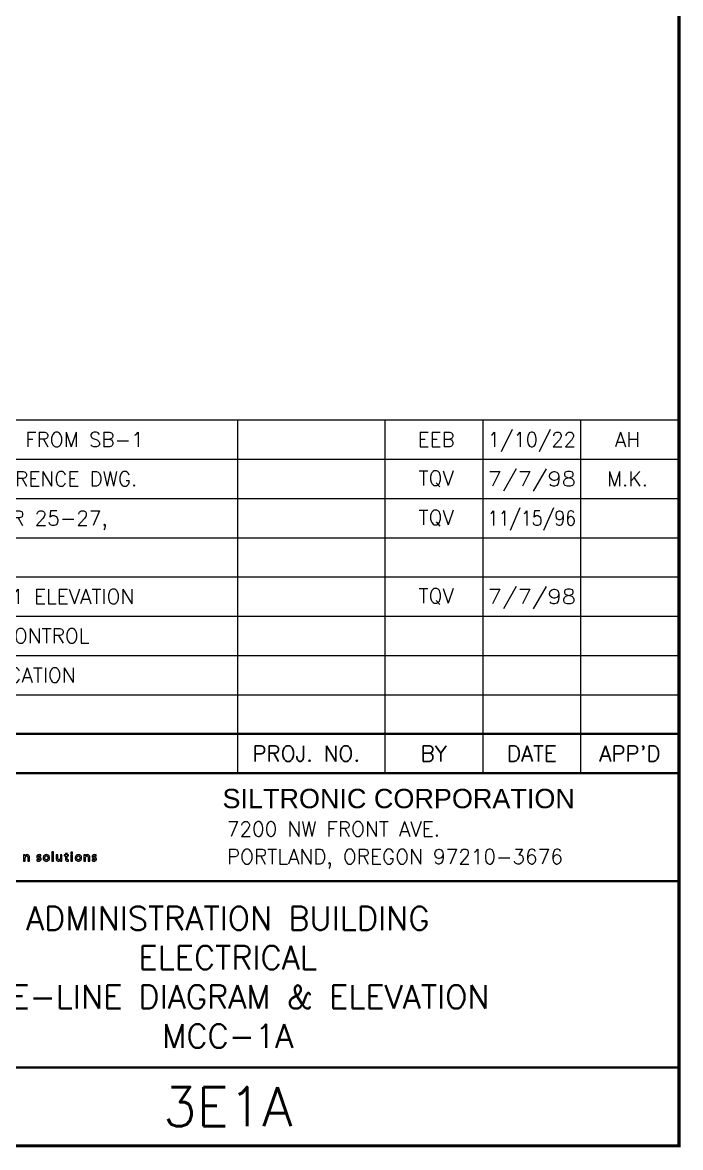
# Model space of a CAD drawing. Extents: x 0 to 39.8, y 0 to 28.7.
# Drawn here: x 35.57 to 39.76, y -0.01 to 7.16 of the extents above; entities that cross this region are included whole.
import ezdxf
from ezdxf.enums import TextEntityAlignment as Align

# ---------------------------------------------------------------- set-up
doc = ezdxf.new("R2010")
doc.units = 0
doc.header["$LTSCALE"] = 0.25
doc.header["$MEASUREMENT"] = 0
doc.layers.get('0').update_dxf_attribs({"linetype": 'CONTINUOUS'})
doc.layers.add('TTL', color=7, linetype='CONTINUOUS')
doc.styles.add('LOGO', font='arial.ttf')
doc.styles.get("Standard").update_dxf_attribs({"font": 'SIMPLEX.SHX'})
doc.styles.add('STDTEXT', font='SIMPLEX')
doc.styles.add('SUBTITLE', font='simplex.shx')
doc.styles.add('TITLE', font='simplex.shx')

# ---------------------------------------------------------------- blocks, each defined once
blk = doc.blocks.new('REVBLK')
at = {"layer": 'TTL', "color": 1}
for p, q in [((0, 0.25), (7.75, 0.25)), ((0.5, 0.25), (0.5, 0)), ((5.875, 0.25), (5.875, 0)), ((6.5, 0.25), (6.5, 0)), ((7.125, 0), (7.125, 0.25))]:
    blk.add_line(p, q, dxfattribs=at)
at = {"layer": 'TTL', "color": 4}
for p, q in [((0, 0), (0, 0.25)), ((7.75, 0), (7.75, 0.25))]:
    blk.add_line(p, q, dxfattribs=at)
at = {"layer": 'TTL', "color": 1}
blk.add_lwpolyline([(4.9375, 0.25), (4.9375, 0)], dxfattribs=at)
at = {"layer": 'TTL', "style": 'STDTEXT'}
blk.add_attdef('REV', text='', height=0.09375, dxfattribs=at).set_placement((0.25, 0.125), align=Align.MIDDLE_CENTER)
for tag, p in [('DESC', (0.5625, 0.125)), ('PROJ.NO', (5, 0.125))]:
    blk.add_attdef(tag, text='', height=0.09375, dxfattribs=at).set_placement(p, align=Align.MIDDLE_LEFT)
for tag, p in [('REVBY', (6.203125, 0.125)), ('REVAPP', (7.421875, 0.125))]:
    blk.add_attdef(tag, text='', height=0.09375, dxfattribs=at).set_placement(p, align=Align.MIDDLE)
at = {"layer": 'TTL', "style": 'STDTEXT', "width": 1.067797}
blk.add_attdef('REVDATE', text='', height=0.09375, dxfattribs=at).set_placement((6.53125, 0.078125), (7.09375, 0.078125), align=Align.FIT)
blk = doc.blocks.new('Ttl-fdd')
at = {"color": 142}
for points in [[(3.5743, -0.8099), (3.5848, -0.8099), (3.5848, -0.7906), (3.5848, -0.7906), (3.5853, -0.7861), (3.5858, -0.7841), (3.5863, -0.7821), (3.5878, -0.7801), (3.5892, -0.7786), (3.5912, -0.7776), (3.5937, -0.7771), (3.5937, -0.7771), (3.5962, -0.7776), (3.5977, -0.7781), (3.5987, -0.7796), (3.5997, -0.7811), (3.6002, -0.7846), (3.6007, -0.7886), (3.6007, -0.8099), (3.6106, -0.8099), (3.6106, -0.7846), (3.6106, -0.7846), (3.6106, -0.7816), (3.6101, -0.7786), (3.6091, -0.7761), (3.6076, -0.7737), (3.6056, -0.7717), (3.6031, -0.7707), (3.6007, -0.7697), (3.5972, -0.7692), (3.5972, -0.7692), (3.5937, -0.7697), (3.5902, -0.7707), (3.5873, -0.7727), (3.5843, -0.7757), (3.5843, -0.7757), (3.5843, -0.7702), (3.5743, -0.7702), (3.5743, -0.8099), (3.5743, -0.8099)], [(3.6836, -0.7707), (3.6836, -0.7707), (3.6787, -0.7697), (3.6727, -0.7692), (3.6727, -0.7692), (3.6697, -0.7697), (3.6667, -0.7702), (3.6642, -0.7712), (3.6618, -0.7722), (3.6598, -0.7742), (3.6583, -0.7761), (3.6573, -0.7786), (3.6573, -0.7816), (3.6573, -0.7816), (3.6573, -0.7841), (3.6578, -0.7861), (3.6588, -0.7876), (3.6598, -0.7891), (3.6628, -0.7911), (3.6662, -0.7925), (3.6692, -0.7935), (3.6722, -0.7945), (3.6732, -0.795), (3.6742, -0.796), (3.6747, -0.797), (3.6752, -0.7985), (3.6752, -0.7985), (3.6747, -0.7995), (3.6742, -0.8005), (3.6727, -0.802), (3.6702, -0.803), (3.6682, -0.803), (3.6682, -0.803), (3.6657, -0.803), (3.6633, -0.8025), (3.6583, -0.8005), (3.6578, -0.8089), (3.6578, -0.8089), (3.6633, -0.8099), (3.6692, -0.8104), (3.6692, -0.8104), (3.6722, -0.8104), (3.6752, -0.8099), (3.6782, -0.8089), (3.6806, -0.8074), (3.6826, -0.806), (3.6841, -0.8035), (3.6856, -0.801), (3.6856, -0.7975), (3.6856, -0.7975), (3.6856, -0.795), (3.6851, -0.793), (3.6841, -0.7915), (3.6831, -0.7901), (3.6801, -0.7881), (3.6767, -0.7866), (3.6707, -0.7846), (3.6687, -0.7831), (3.6682, -0.7821), (3.6677, -0.7811), (3.6677, -0.7811), (3.6682, -0.7801), (3.6687, -0.7791), (3.6697, -0.7776), (3.6717, -0.7771), (3.6742, -0.7766), (3.6742, -0.7766), (3.6787, -0.7771), (3.6831, -0.7786), (3.6836, -0.7707), (3.6836, -0.7707)], [(3.698, -0.7901), (3.698, -0.7901), (3.6985, -0.7945), (3.6995, -0.798), (3.7015, -0.8015), (3.7035, -0.8045), (3.7065, -0.8069), (3.7099, -0.8089), (3.7144, -0.8104), (3.7189, -0.8104), (3.7189, -0.8104), (3.7234, -0.8104), (3.7278, -0.8089), (3.7313, -0.8069), (3.7343, -0.8045), (3.7363, -0.8015), (3.7383, -0.798), (3.7393, -0.7945), (3.7398, -0.7901), (3.7398, -0.7901), (3.7393, -0.7856), (3.7378, -0.7816), (3.7363, -0.7776), (3.7338, -0.7747), (3.7303, -0.7727), (3.7268, -0.7707), (3.7229, -0.7697), (3.7189, -0.7692), (3.7189, -0.7692), (3.7144, -0.7697), (3.7109, -0.7707), (3.707, -0.7727), (3.704, -0.7747), (3.7015, -0.7776), (3.7, -0.7816), (3.6985, -0.7856), (3.698, -0.7901), (3.698, -0.7901), (3.698, -0.7901)], [(3.709, -0.7891), (3.709, -0.7891), (3.709, -0.7866), (3.7094, -0.7846), (3.7104, -0.7826), (3.7114, -0.7811), (3.7129, -0.7796), (3.7144, -0.7781), (3.7164, -0.7776), (3.7189, -0.7771), (3.7189, -0.7771), (3.7214, -0.7776), (3.7234, -0.7781), (3.7248, -0.7796), (3.7263, -0.7811), (3.7273, -0.7826), (3.7283, -0.7846), (3.7288, -0.7866), (3.7288, -0.7891), (3.7288, -0.7891), (3.7283, -0.794), (3.7278, -0.796), (3.7268, -0.7985), (3.7253, -0.8), (3.7239, -0.8015), (3.7214, -0.8025), (3.7189, -0.8025), (3.7189, -0.8025), (3.7164, -0.8025), (3.7139, -0.8015), (3.7124, -0.8), (3.7109, -0.7985), (3.7099, -0.796), (3.7094, -0.794), (3.709, -0.7891), (3.709, -0.7891), (3.709, -0.7891)], [(3.7542, -0.8099), (3.7641, -0.8099), (3.7641, -0.7523), (3.7542, -0.7523), (3.7542, -0.8099), (3.7542, -0.8099)], [(3.8182, -0.7702), (3.8083, -0.7702), (3.8083, -0.7896), (3.8083, -0.7896), (3.8078, -0.7935), (3.8073, -0.796), (3.8063, -0.798), (3.8053, -0.8), (3.8038, -0.8015), (3.8018, -0.8025), (3.7989, -0.8025), (3.7989, -0.8025), (3.7969, -0.8025), (3.7954, -0.8015), (3.7939, -0.8005), (3.7934, -0.799), (3.7924, -0.795), (3.7924, -0.7911), (3.7924, -0.7702), (3.782, -0.7702), (3.782, -0.795), (3.782, -0.795), (3.7825, -0.7985), (3.783, -0.8015), (3.784, -0.804), (3.7855, -0.806), (3.7874, -0.8079), (3.7894, -0.8094), (3.7924, -0.8104), (3.7954, -0.8104), (3.7954, -0.8104), (3.7994, -0.8099), (3.8028, -0.8089), (3.8058, -0.8069), (3.8083, -0.8045), (3.8088, -0.8045), (3.8088, -0.8099), (3.8182, -0.8099), (3.8182, -0.7702), (3.8182, -0.7702)], [(3.8401, -0.798), (3.8401, -0.798), (3.8406, -0.8005), (3.8411, -0.803), (3.8421, -0.8055), (3.8436, -0.8069), (3.8451, -0.8084), (3.847, -0.8099), (3.85, -0.8104), (3.8525, -0.8104), (3.8525, -0.8104), (3.857, -0.8104), (3.8605, -0.8099), (3.86, -0.8015), (3.86, -0.8015), (3.858, -0.8025), (3.855, -0.8025), (3.855, -0.8025), (3.854, -0.8025), (3.853, -0.802), (3.8515, -0.8005), (3.8505, -0.7985), (3.8505, -0.796), (3.8505, -0.7776), (3.8595, -0.7776), (3.8595, -0.7702), (3.8505, -0.7702), (3.8505, -0.7593), (3.8401, -0.7622), (3.8401, -0.7702), (3.8326, -0.7702), (3.8326, -0.7776), (3.8401, -0.7776), (3.8401, -0.798), (3.8401, -0.798)], [(3.8754, -0.7632), (3.8858, -0.7632), (3.8858, -0.7533), (3.8754, -0.7533), (3.8754, -0.7632), (3.8754, -0.7632)], [(3.8754, -0.8099), (3.8858, -0.8099), (3.8858, -0.7702), (3.8754, -0.7702), (3.8754, -0.8099), (3.8754, -0.8099)], [(3.9027, -0.7901), (3.9027, -0.7901), (3.9027, -0.7945), (3.9037, -0.798), (3.9057, -0.8015), (3.9076, -0.8045), (3.9106, -0.8069), (3.9146, -0.8089), (3.9186, -0.8104), (3.923, -0.8104), (3.923, -0.8104), (3.9275, -0.8104), (3.932, -0.8089), (3.9355, -0.8069), (3.9384, -0.8045), (3.9404, -0.8015), (3.9424, -0.798), (3.9434, -0.7945), (3.9439, -0.7901), (3.9439, -0.7901), (3.9434, -0.7856), (3.9424, -0.7816), (3.9404, -0.7776), (3.9379, -0.7747), (3.935, -0.7727), (3.9315, -0.7707), (3.9275, -0.7697), (3.923, -0.7692), (3.923, -0.7692), (3.9191, -0.7697), (3.9151, -0.7707), (3.9116, -0.7727), (3.9086, -0.7747), (3.9062, -0.7776), (3.9042, -0.7816), (3.9027, -0.7856), (3.9027, -0.7901), (3.9027, -0.7901), (3.9027, -0.7901)], [(3.9131, -0.7891), (3.9131, -0.7891), (3.9131, -0.7866), (3.9136, -0.7846), (3.9146, -0.7826), (3.9156, -0.7811), (3.9171, -0.7796), (3.9186, -0.7781), (3.9206, -0.7776), (3.923, -0.7771), (3.923, -0.7771), (3.9255, -0.7776), (3.9275, -0.7781), (3.929, -0.7796), (3.9305, -0.7811), (3.9315, -0.7826), (3.9325, -0.7846), (3.933, -0.7866), (3.933, -0.7891), (3.933, -0.7891), (3.9325, -0.794), (3.932, -0.796), (3.931, -0.7985), (3.9295, -0.8), (3.928, -0.8015), (3.9255, -0.8025), (3.923, -0.8025), (3.923, -0.8025), (3.9206, -0.8025), (3.9181, -0.8015), (3.9166, -0.8), (3.9151, -0.7985), (3.9141, -0.796), (3.9136, -0.794), (3.9131, -0.7891), (3.9131, -0.7891), (3.9131, -0.7891)], [(3.9588, -0.8099), (3.9692, -0.8099), (3.9692, -0.7906), (3.9692, -0.7906), (3.9692, -0.7861), (3.9702, -0.7841), (3.9707, -0.7821), (3.9722, -0.7801), (3.9737, -0.7786), (3.9757, -0.7776), (3.9782, -0.7771), (3.9782, -0.7771), (3.9802, -0.7776), (3.9822, -0.7781), (3.9832, -0.7796), (3.9841, -0.7811), (3.9846, -0.7846), (3.9846, -0.7886), (3.9846, -0.8099), (3.9951, -0.8099), (3.9951, -0.7846), (3.9951, -0.7846), (3.9951, -0.7816), (3.9941, -0.7786), (3.9931, -0.7761), (3.9921, -0.7737), (3.9901, -0.7717), (3.9876, -0.7707), (3.9851, -0.7697), (3.9817, -0.7692), (3.9817, -0.7692), (3.9777, -0.7697), (3.9742, -0.7707), (3.9712, -0.7727), (3.9687, -0.7757), (3.9687, -0.7757), (3.9687, -0.7702), (3.9588, -0.7702), (3.9588, -0.8099), (3.9588, -0.8099)], [(4.0368, -0.7707), (4.0368, -0.7707), (4.0318, -0.7697), (4.0254, -0.7692), (4.0254, -0.7692), (4.0224, -0.7697), (4.0199, -0.7702), (4.0174, -0.7712), (4.0149, -0.7722), (4.013, -0.7742), (4.0115, -0.7761), (4.0105, -0.7786), (4.01, -0.7816), (4.01, -0.7816), (4.0105, -0.7841), (4.011, -0.7861), (4.012, -0.7876), (4.013, -0.7891), (4.0159, -0.7911), (4.0189, -0.7925), (4.0224, -0.7935), (4.0254, -0.7945), (4.0264, -0.795), (4.0274, -0.796), (4.0279, -0.797), (4.0279, -0.7985), (4.0279, -0.7985), (4.0279, -0.7995), (4.0274, -0.8005), (4.0254, -0.802), (4.0234, -0.803), (4.0214, -0.803), (4.0214, -0.803), (4.0184, -0.803), (4.0159, -0.8025), (4.011, -0.8005), (4.0105, -0.8089), (4.0105, -0.8089), (4.0164, -0.8099), (4.0224, -0.8104), (4.0224, -0.8104), (4.0254, -0.8104), (4.0284, -0.8099), (4.0308, -0.8089), (4.0338, -0.8074), (4.0358, -0.806), (4.0373, -0.8035), (4.0383, -0.801), (4.0388, -0.7975), (4.0388, -0.7975), (4.0383, -0.795), (4.0378, -0.793), (4.0373, -0.7915), (4.0358, -0.7901), (4.0328, -0.7881), (4.0298, -0.7866), (4.0239, -0.7846), (4.0214, -0.7831), (4.0209, -0.7821), (4.0209, -0.7811), (4.0209, -0.7811), (4.0209, -0.7801), (4.0214, -0.7791), (4.0229, -0.7776), (4.0249, -0.7771), (4.0269, -0.7766), (4.0269, -0.7766), (4.0318, -0.7771), (4.0363, -0.7786), (4.0368, -0.7707), (4.0368, -0.7707)]]:
    blk.add_lwpolyline(points, dxfattribs=at)
at = {"layer": 'TTL', "color": 1}
for p, q in [((0, 0.25), (7.75, 0.25)), ((4.9375, 0.25), (4.9375, -0.25)), ((5.875, 0.25), (5.875, -0.25)), ((6.5, 0.25), (6.5, -0.25)), ((7.125, -0.25), (7.125, 0.25))]:
    blk.add_line(p, q, dxfattribs=at)
at = {"layer": 'TTL', "color": 4}
for points, const_width in [([(-32, -2.625), (-32, 26.025), (7.75, 26.025), (7.75, -2.625), (-32, -2.625)], 0.02), ([(7.75, -0.25), (0, -0.25)], 0.015), ([(2, -0.9375), (7.75, -0.9375)], 0.015), ([(2, -2.125), (7.75, -2.125)], 0.015)]:
    blk.add_lwpolyline(points, dxfattribs=dict(at, const_width=const_width))
at = {"layer": 'TTL', "color": 3, "const_width": 0.015}
blk.add_lwpolyline([(7.75, 0), (0, 0)], dxfattribs=at)
at = {"style": 'LOGO'}
blk.add_text('SILTRONIC CORPORATION', height=0.123121, dxfattribs=at).set_placement((4.8413, -0.4732))
at = {"layer": 'TTL', "color": 7, "style": 'STDTEXT'}
for s, p in [('PROJ. NO.', (5.375, -0.125)), ('BY', (6.1875, -0.125)), ('DATE', (6.8125, -0.125)), ("APP'D", (7.4375, -0.125))]:
    blk.add_text(s, height=0.1, dxfattribs=at).set_placement(p, align=Align.MIDDLE)
at = {"layer": 'TTL'}
for s, p in [('7200 NW FRONT AVE.', (4.8691, -0.6527)), ('PORTLAND, OREGON 97210-3676', (4.8691, -0.8288))]:
    blk.add_text(s, height=0.09375, dxfattribs=at).set_placement(p)
at = {"layer": 'TTL', "color": 7, "style": 'STDTEXT'}
for tag, p in [('DRNDATE', (1.625, -0.8041)), ('DESDATE', (1.625, -1.0854)), ('CKDATE', (1.625, -1.3354)), ('APPDDATE', (1.625, -1.5886))]:
    blk.add_attdef(tag, text='', height=0.093, dxfattribs=at).set_placement(p, align=Align.MIDDLE_CENTER)
for tag, p in [('DRNBY', (0.5268, -0.8516)), ('DESBY', (0.5268, -1.1184)), ('CHKBY', (0.5268, -1.3852)), ('APPDBY', (0.5268, -1.652))]:
    blk.add_attdef(tag, p, '', height=0.0625, dxfattribs=at)
at = {"layer": 'TTL', "color": 7}
for tag, height, style, p in [('LINE_ONE', 0.15, 'SUBTITLE', (4.875, -1.25)), ('LINE_TWO', 0.15, 'SUBTITLE', (4.875, -1.5)), ('LINE_THREE', 0.15, 'SUBTITLE', (4.875, -1.75)), ('LINE_FOUR', 0.15, 'SUBTITLE', (4.875, -2)), ('SCALE', 0.1094, 'STDTEXT', (1, -2.0292)), ('DWG_FILE_NO.', 0.1458, 'STDTEXT', (0.8722, -2.4882))]:
    blk.add_attdef(tag, text='', height=height, dxfattribs=dict(at, style=style)).set_placement(p, align=Align.CENTER)
at = {"layer": 'TTL', "color": 4, "style": 'TITLE'}
blk.add_attdef('DWG_NO.', text='', height=0.25, dxfattribs=at).set_placement((4.875, -2.5), align=Align.CENTER)

msp = doc.modelspace()

# ---------------------------------------------------------------- block references
at = {"layer": 'TTL'}
ref = msp.add_blockref('Ttl-fdd', (32, 2.625), dxfattribs=at)
ref.add_attrib('LINE_ONE', 'ADMINISTRATION BUILDING', dxfattribs={"color": 7, "height": 0.15, "style": 'SUBTITLE'}).set_placement((36.875, 1.375), align=Align.CENTER)
ref.add_attrib('LINE_TWO', 'ELECTRICAL', dxfattribs={"color": 7, "height": 0.15, "style": 'SUBTITLE'}).set_placement((36.875, 1.125), align=Align.CENTER)
ref.add_attrib('LINE_THREE', 'ONE-LINE DIAGRAM & ELEVATION', dxfattribs={"color": 7, "height": 0.15, "style": 'SUBTITLE'}).set_placement((36.875, 0.875), align=Align.CENTER)
ref.add_attrib('LINE_FOUR', 'MCC-1A', dxfattribs={"color": 7, "height": 0.15, "style": 'SUBTITLE'}).set_placement((36.875, 0.625), align=Align.CENTER)
ref.add_attrib('DWG_NO.', '3E1A', dxfattribs={"color": 7, "height": 0.25, "style": 'TITLE'}).set_placement((36.875, 0.125), align=Align.CENTER)
ref = msp.add_blockref('REVBLK', (32, 4.375), dxfattribs=at)
ref.add_attrib('REV', '16', dxfattribs={"height": 0.09375, "style": 'STDTEXT'}).set_placement((32.25, 4.5), align=Align.MIDDLE_CENTER)
ref.add_attrib('DESC', 'ADDED PANELS CPC-2-A & CPC-2-B MOVED FROM SB-1', dxfattribs={"height": 0.09375, "style": 'STDTEXT'}).set_placement((32.5625, 4.5), align=Align.MIDDLE_LEFT)
ref.add_attrib('REVBY', 'EEB', dxfattribs={"height": 0.09375, "style": 'STDTEXT'}).set_placement((38.2031, 4.5), align=Align.MIDDLE)
ref.add_attrib('REVDATE', '1/10/22', dxfattribs={"height": 0.09375, "style": 'STDTEXT', "width": 0.969231}).set_placement((38.5312, 4.4531), (39.0938, 4.4531), align=Align.FIT)
ref.add_attrib('REVAPP', 'AH', dxfattribs={"height": 0.09375, "style": 'STDTEXT'}).set_placement((39.4219, 4.5), align=Align.MIDDLE)
msp.add_blockref('REVBLK', (32, 4.125), dxfattribs=at).add_auto_attribs({'REV': '15', 'DESC': "AS BUILT PER MOE'S MARK UP & ADDED REFERENCE DWG.", 'REVBY': 'TQV', 'REVDATE': '7/7/98', 'REVAPP': 'M.K.'})
ref = msp.add_blockref('REVBLK', (32, 3.875), dxfattribs=at)
ref.add_attrib('REV', '14', dxfattribs={"height": 0.09375, "style": 'STDTEXT'}).set_placement((32.25, 4), align=Align.MIDDLE_CENTER)
ref.add_attrib('DESC', 'CHANGED CKT & FIELD UPDATE FOR NOVEMBER 25-27,', dxfattribs={"height": 0.09375, "style": 'STDTEXT'}).set_placement((32.5625, 4), align=Align.MIDDLE_LEFT)
ref.add_attrib('REVBY', 'TQV', dxfattribs={"height": 0.09375, "style": 'STDTEXT'}).set_placement((38.2031, 4), align=Align.MIDDLE)
ref.add_attrib('REVDATE', '11/15/96', dxfattribs={"height": 0.09375, "style": 'STDTEXT', "width": 0.868966}).set_placement((38.5312, 3.9531), (39.0938, 3.9531), align=Align.FIT)
ref = msp.add_blockref('REVBLK', (32, 3.625), dxfattribs=at)
ref.add_attrib('DESC', '1996 POWER SHUT DOWN.', dxfattribs={"height": 0.09375, "style": 'STDTEXT'}).set_placement((32.5625, 3.75), align=Align.MIDDLE_LEFT)
ref = msp.add_blockref('REVBLK', (32, 3.375), dxfattribs=at)
ref.add_attrib('REV', '13', dxfattribs={"height": 0.09375, "style": 'STDTEXT'}).set_placement((32.25, 3.5), align=Align.MIDDLE_CENTER)
ref.add_attrib('DESC', 'TRANSFERED MCC-1A FROM 3E1; MOVED SB-1 ELEVATION', dxfattribs={"height": 0.09375, "style": 'STDTEXT'}).set_placement((32.5625, 3.5), align=Align.MIDDLE_LEFT)
ref.add_attrib('REVBY', 'TQV', dxfattribs={"height": 0.09375, "style": 'STDTEXT'}).set_placement((38.2031, 3.5), align=Align.MIDDLE)
ref.add_attrib('REVDATE', '7/7/98', dxfattribs={"height": 0.09375, "style": 'STDTEXT', "width": 1.067797}).set_placement((38.5312, 3.4531), (39.0938, 3.4531), align=Align.FIT)
ref = msp.add_blockref('REVBLK', (32, 3.125), dxfattribs=at)
ref.add_attrib('DESC', 'AND DETAIL TO 3E1; MOVED OUTDOOR LIGHT CONTROL', dxfattribs={"height": 0.09375, "style": 'STDTEXT'}).set_placement((32.5625, 3.25), align=Align.MIDDLE_LEFT)
ref = msp.add_blockref('REVBLK', (32, 2.875), dxfattribs=at)
ref.add_attrib('DESC', 'TO 3E14, AND REMOVED TRANSFORMER T1 LOCATION', dxfattribs={"height": 0.09375, "style": 'STDTEXT'}).set_placement((32.5625, 3), align=Align.MIDDLE_LEFT)
ref = msp.add_blockref('REVBLK', (32, 2.625), dxfattribs=at)
ref.add_attrib('DESC', 'DETAIL & LIGHTING CONTACTOR.', dxfattribs={"height": 0.09375, "style": 'STDTEXT'}).set_placement((32.5625, 2.75), align=Align.MIDDLE_LEFT)

doc.saveas('drawing.dxf')
